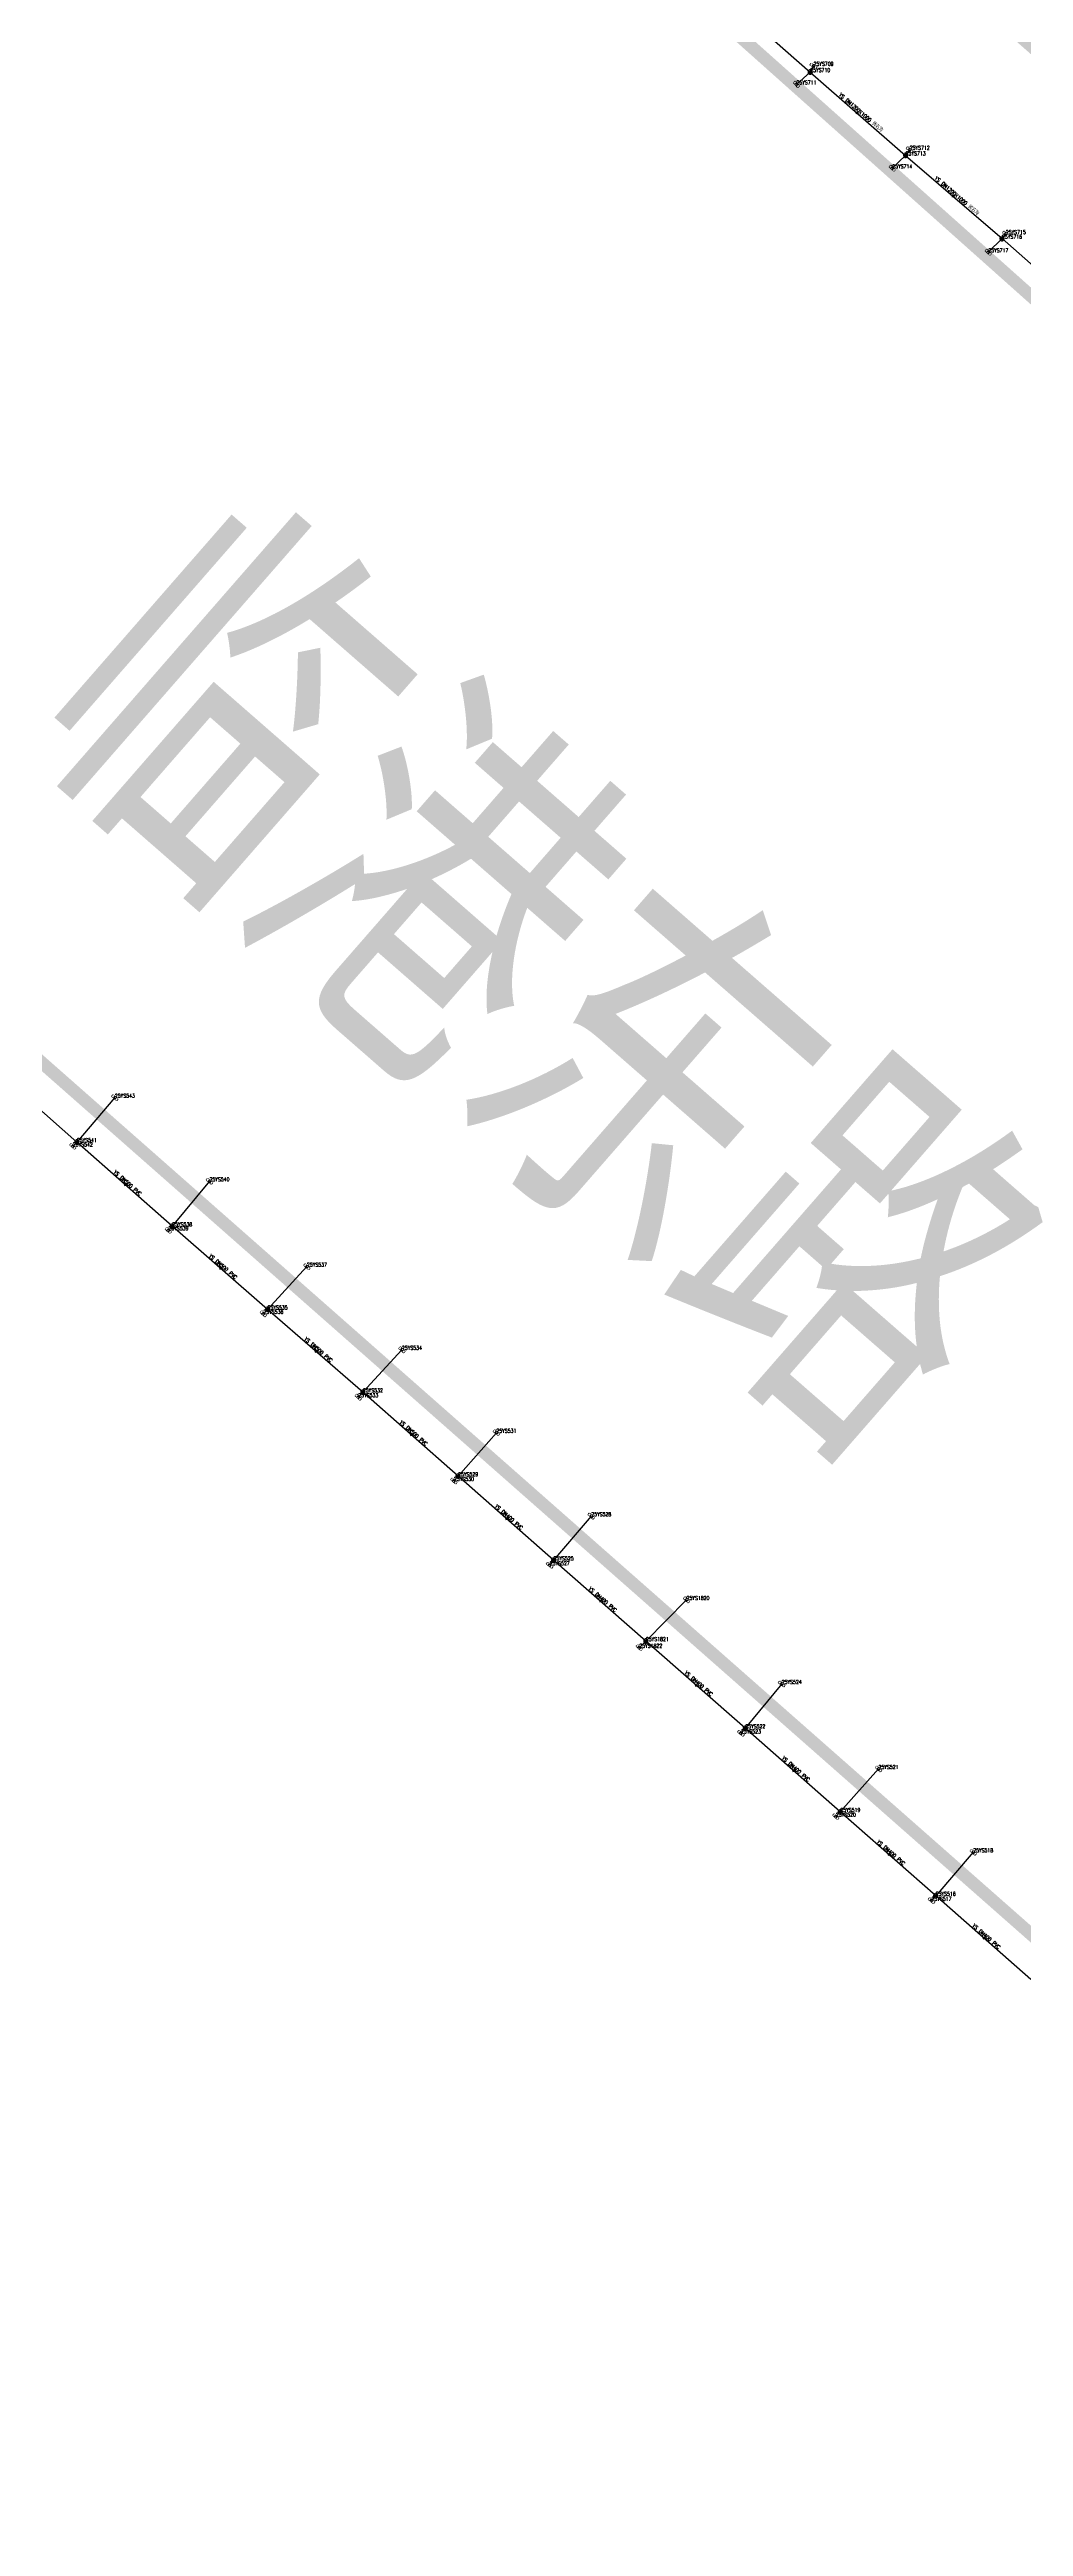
# Model space of a CAD drawing. Extents: x 78813 to 99477, y 2421021 to 2448125.
# Drawn here: x 87895 to 88125, y 2428099 to 2428685 of the extents above; entities that cross this region are included whole.
import ezdxf
from ezdxf.enums import TextEntityAlignment as Align

# ---------------------------------------------------------------- set-up
doc = ezdxf.new("R2010")
doc.units = 0
doc.set_wipeout_variables(frame=1)
doc.layers.get('0').update_dxf_attribs({"linetype": 'CONTINUOUS'})
doc.layers.add('DX_YS', color=42, linetype='CONTINUOUS')
doc.layers.add('道路', color=5, linetype='CONTINUOUS')
doc.layers.add('YSLINE', color=7, linetype='CONTINUOUS', true_color=0xcc9900)
doc.layers.add('道路名称', color=7, linetype='CONTINUOUS', lineweight=0)
doc.styles.add('CcNameZT', font='txt.SHX', dxfattribs={"width": 0.8, "bigfont": 'HZTXT.SHX'})
doc.styles.add('PointNameZT', font='txt.SHX', dxfattribs={"width": 0.8, "bigfont": 'HZTXT.SHX'})
doc.styles.add('宋体0.7', font='', dxfattribs={"width": 0.7})
doc.styles.get('宋体0.7').set_extended_font_data('SimSun')

# ---------------------------------------------------------------- blocks, each defined once
blk = doc.blocks.new('GC546')
at = {"color": 0}
for p in [(0.866, 0.5), (0.866, -0.5)]:
    blk.add_line(p, (0, 0), dxfattribs=at)
blk = doc.blocks.new('PS雨水井')
blk.add_lwpolyline([(1, 0), (1, 0.1), (1, 0.1), (1, 0.2), (1, 0.3), (0.9, 0.3), (0.9, 0.4), (0.9, 0.5), (0.8, 0.5), (0.8, 0.6), (0.8, 0.6), (0.7, 0.7), (0.7, 0.7), (0.6, 0.8), (0.6, 0.8), (0.5, 0.9), (0.4, 0.9), (0.4, 0.9), (0.3, 1), (0.2, 1), (0.2, 1), (0.1, 1), (0, 1), (0, 1), (-0.1, 1), (-0.2, 1), (-0.2, 1), (-0.3, 1), (-0.4, 0.9), (-0.4, 0.9), (-0.5, 0.9), (-0.6, 0.8), (-0.6, 0.8), (-0.7, 0.7), (-0.7, 0.7), (-0.8, 0.6), (-0.8, 0.6), (-0.8, 0.5), (-0.9, 0.5), (-0.9, 0.4), (-0.9, 0.3), (-1, 0.3), (-1, 0.2), (-1, 0.1), (-1, 0.1), (-1, 0), (-1, -0.1), (-1, -0.1), (-1, -0.2), (-1, -0.3), (-0.9, -0.3), (-0.9, -0.4), (-0.9, -0.5), (-0.8, -0.5), (-0.8, -0.6), (-0.8, -0.6), (-0.7, -0.7), (-0.7, -0.7), (-0.6, -0.8), (-0.6, -0.8), (-0.5, -0.9), (-0.4, -0.9), (-0.4, -0.9), (-0.3, -1), (-0.2, -1), (-0.2, -1), (-0.1, -1), (0, -1), (0, -1), (0.1, -1), (0.2, -1), (0.2, -1), (0.3, -1), (0.4, -0.9), (0.4, -0.9), (0.5, -0.9), (0.6, -0.8), (0.6, -0.8), (0.7, -0.7), (0.7, -0.7), (0.8, -0.6), (0.8, -0.6), (0.8, -0.5), (0.9, -0.5), (0.9, -0.4), (0.9, -0.3), (1, -0.3), (1, -0.2), (1, -0.1), (1, 0)], close=True)
blk.add_wipeout([(1, 0), (1, 0.1), (1, 0.1), (1, 0.2), (1, 0.3), (0.9, 0.3), (0.9, 0.4), (0.9, 0.5), (0.8, 0.5), (0.8, 0.6), (0.8, 0.6), (0.7, 0.7), (0.7, 0.7), (0.6, 0.8), (0.6, 0.8), (0.5, 0.9), (0.4, 0.9), (0.4, 0.9), (0.3, 1), (0.2, 1), (0.2, 1), (0.1, 1), (0, 1), (0, 1), (-0.1, 1), (-0.2, 1), (-0.2, 1), (-0.3, 1), (-0.4, 0.9), (-0.4, 0.9), (-0.5, 0.9), (-0.6, 0.8), (-0.6, 0.8), (-0.7, 0.7), (-0.7, 0.7), (-0.8, 0.6), (-0.8, 0.6), (-0.8, 0.5), (-0.9, 0.5), (-0.9, 0.4), (-0.9, 0.3), (-1, 0.3), (-1, 0.2), (-1, 0.1), (-1, 0.1), (-1, 0), (-1, -0.1), (-1, -0.1), (-1, -0.2), (-1, -0.3), (-0.9, -0.3), (-0.9, -0.4), (-0.9, -0.5), (-0.8, -0.5), (-0.8, -0.6), (-0.8, -0.6), (-0.7, -0.7), (-0.7, -0.7), (-0.6, -0.8), (-0.6, -0.8), (-0.5, -0.9), (-0.4, -0.9), (-0.4, -0.9), (-0.3, -1), (-0.2, -1), (-0.2, -1), (-0.1, -1), (0, -1), (0, -1), (0.1, -1), (0.2, -1), (0.2, -1), (0.3, -1), (0.4, -0.9), (0.4, -0.9), (0.5, -0.9), (0.6, -0.8), (0.6, -0.8), (0.7, -0.7), (0.7, -0.7), (0.8, -0.6), (0.8, -0.6), (0.8, -0.5), (0.9, -0.5), (0.9, -0.4), (0.9, -0.3), (1, -0.3), (1, -0.2), (1, -0.1)])
for p, q in [((-1, 0), (0, 0)), ((-0.9, 0.5), (0, 0.5)), ((0, 1), (0, 0)), ((0, 0.5), (0.9, 0.5)), ((0, 0), (0, -1)), ((0, 0), (1, 0)), ((-0.9, -0.5), (0, -0.5)), ((0, -0.5), (0.9, -0.5))]:
    blk.add_line(p, q)
blk = doc.blocks.new('PS雨篦')
blk.add_lwpolyline([(-1.5, 0.5), (0, 0.5), (1.5, 0.5), (1.5, -0.5), (0, -0.5), (-1.5, -0.5)], close=True)
blk.add_wipeout([(-1.5, 0.5), (0, 0.5), (1.5, 0.5), (1.5, -0.5), (0, -0.5), (-1.5, -0.5)])
for p, q in [((-0.5, -0.5), (-0.5, 0.5)), ((0.5, -0.5), (0.5, 0.5))]:
    blk.add_line(p, q)

msp = doc.modelspace()

# ---------------------------------------------------------------- block references
at = {"layer": 'DX_YS', "yscale": 0.5, "zscale": 0.5}
for p, xscale, rotation in [((88085.72, 2428669.53, 1.19), 0.4999999999664021, 138.8711547037943), ((88108.39, 2428649.85, 0.96), 0.5000000001250461, 139.204488698442), ((87912.37, 2428416.59, 1.51), 0.5000000000659256, 318.5411254858351), ((87934.92, 2428396.82, 1.63), 0.5000000001063911, 318.9758927696539), ((87957.46, 2428377.2, 1.77), 0.5000000001473344, 318.9536859862421), ((87979.96, 2428357.5, 1.96), 0.5000000000588791, 318.6501573657547), ((88002.51, 2428337.66, 2.11), 0.4999999998886848, 318.6511356488114), ((88024.7, 2428318.18, 2.2), 0.5000000000800997, 318.7882247847949), ((88047.35, 2428298.33, 2.38), 0.4999999999035902, 318.7728662813706), ((88070.34, 2428278.15, 2.51), 0.5000000000742809, 318.6456684988673), ((88092.84, 2428258.36, 2.56), 0.5000000000815203, 318.687777898357), ((88115.36, 2428238.56, 2.56), 0.5000000000572331, 318.6973481750684)]:
    msp.add_blockref('GC546', p, dxfattribs=dict(at, xscale=xscale, rotation=rotation))

# ---------------------------------------------------------------- texts
at = {"layer": 'DX_YS', "style": 'PointNameZT', "width": 0.8}
for s, p in [('25YS709', (88075.24, 2428680.85, 2.43)), ('25YS711', (88071.2, 2428676.46, 2.84)), ('25YS710', (88074.45, 2428679.38, 1.28)), ('25YS714', (88093.84, 2428656.63, 2.68)), ('25YS713', (88097, 2428659.69, 1.11)), ('25YS712', (88097.97, 2428661.02, 2.55)), ('25YS716', (88119.79, 2428640.02, 0.82)), ('25YS715', (88120.68, 2428641.08, 2.37)), ('25YS717', (88116.55, 2428636.79, 2.62)), ('25YS543', (87910.09, 2428437.04, 2.57)), ('25YS542', (87900.14, 2428425.52, 2.33)), ('25YS541', (87901.1, 2428426.55, 1.42)), ('25YS540', (87932.46, 2428417.29, 2.61)), ('25YS539', (87922.74, 2428405.69, 2.27)), ('25YS538', (87923.64, 2428406.64, 1.58)), ('25YS537', (87955.49, 2428397.11, 2.69)), ('25YS536', (87945.19, 2428385.97, 2.35)), ('25YS535', (87946.2, 2428387, 1.62)), ('25YS534', (87977.95, 2428377.46, 2.73)), ('25YS533', (87967.62, 2428366.26, 2.73)), ('25YS532', (87968.71, 2428367.41, 1.82)), ('25YS531', (88000.27, 2428357.86, 2.8)), ('25YS530', (87990.23, 2428346.47, 2.77)), ('25YS529', (87991.22, 2428347.59, 2.05)), ('25YS528', (88022.69, 2428338.14, 2.89)), ('25YS527', (88012.87, 2428326.54, 2.91)), ('25YS525', (88013.79, 2428327.73, 2.16)), ('25YS1820', (88045.22, 2428318.35, 2.98)), ('25YS1822', (88034.06, 2428307.07, 2.99)), ('25YS1821', (88035.6, 2428308.63, 2.25)), ('25YS524', (88067.71, 2428298.51, 3)), ('25YS522', (88059.11, 2428288.03, 2.46)), ('25YS523', (88058.08, 2428286.81, 3)), ('25YS521', (88090.59, 2428278.42, 2.93)), ('25YS520', (88080.52, 2428267.15, 2.88)), ('25YS519', (88081.57, 2428268.26, 2.56)), ('25YS518', (88112.97, 2428258.74, 2.99)), ('25YS517', (88103.12, 2428247.29, 2.99)), ('25YS516', (88104.11, 2428248.45, 2.55))]:
    msp.add_text(s, height=0.9, dxfattribs=at).set_placement(p)
at = {"layer": 'DX_YS', "style": 'CcNameZT', "width": 0.8}
for s, rotation, p in [(' YS DN1200X1000 砖石沟', 318.87115, (88085.89, 2428669.72, 1.28)), (' YS DN1200X1000 砖石沟', 319.20448, (88108.56, 2428650.04, 1.11)), (' YS DN500 PVC', 318.54113, (87912.53, 2428416.78, 1.58)), (' YS DN500 PVC', 318.97589, (87935.08, 2428397.01, 1.62)), (' YS DN500 PVC', 318.95369, (87957.62, 2428377.39, 1.82)), (' YS DN500 PVC', 318.65016, (87980.13, 2428357.69, 2.05)), (' YS DN400 PVC', 318.65114, (88002.67, 2428337.85, 2.16)), (' YS DN400 PVC', 318.78822, (88024.86, 2428318.37, 2.25)), (' YS DN400 PVC', 318.77287, (88047.52, 2428298.52, 2.46)), (' YS DN400 PVC', 318.64567, (88070.51, 2428278.33, 2.56)), (' YS DN400 PVC', 318.68778, (88093, 2428258.54, 2.55)), (' YS DN400 PVC', 318.69735, (88115.53, 2428238.75, 2.63))]:
    msp.add_text(s, height=0.9, rotation=rotation, dxfattribs=at).set_placement(p, align=Align.CENTER)

# ---------------------------------------------------------------- next in the draw order: block references
at = {"layer": 'DX_YS', "xscale": 0.5, "yscale": 0.5, "zscale": 0.5}
for p in [(88074.45, 2428679.38, 1.28), (88097, 2428659.69, 1.11), (88119.79, 2428640.02, 0.82), (87901.1, 2428426.55, 1.42), (87923.64, 2428406.64, 1.58), (87946.2, 2428387, 1.62), (87968.71, 2428367.41, 1.82), (87991.22, 2428347.59, 2.05), (88035.6, 2428308.63, 2.25), (88059.11, 2428288.03, 2.46), (88081.57, 2428268.26, 2.56), (88104.11, 2428248.45, 2.55)]:
    msp.add_blockref('PS雨水井', p, dxfattribs=at)
at = {"layer": 'DX_YS', "yscale": 0.5, "zscale": 0.5}
for p, xscale, rotation in [((87910.09, 2428437.04, 2.57), 0.4999999999972436, 139.4252367988271), ((87932.46, 2428417.29, 2.61), 0.500000000138275, 140.3487188071166), ((87955.49, 2428397.11, 2.69), 0.4999999999060802, 137.4067141123832), ((87977.95, 2428377.46, 2.73), 0.4999999998400506, 137.3892792433784), ((88000.27, 2428357.86, 2.8), 0.4999999999184851, 138.6080962251208), ((88022.69, 2428338.14, 2.89), 0.5000000001251579, 139.4726903875339), ((88012.87, 2428326.54, 2.91), 0.4999999999582765, 322.2687485329404), ((88045.22, 2428318.35, 2.98), 0.4999999999085101, 135.2518284348015), ((88067.71, 2428298.51, 3), 0.5000000000217537, 140.5964239144988), ((88090.59, 2428278.42, 2.93), 0.5000000001005864, 138.428807557809), ((88112.97, 2428258.74, 2.99), 0.5000000000422027, 139.2527052526988)]:
    msp.add_blockref('PS雨篦', p, dxfattribs=dict(at, xscale=xscale, rotation=rotation))

# ---------------------------------------------------------------- next in the draw order: block references
for p, xscale, rotation in [((88075.24, 2428680.85, 2.43), 0.5000000000850983, 151.6829544431118), ((88071.2, 2428676.46, 2.84), 0.500000000003181, 312.0125577077278), ((88093.84, 2428656.63, 2.68), 0.5000000000047027, 314.0414727860578), ((88097.97, 2428661.02, 2.55), 0.4999999999859782, 143.8882516237574), ((88116.55, 2428636.79, 2.62), 0.4999999998524743, 314.8669399238523), ((87900.14, 2428425.52, 2.33), 0.5000000001305215, 317.0166238604658), ((87922.74, 2428405.69, 2.27), 0.499999999983928, 316.6472271413051), ((87945.19, 2428385.97, 2.35), 0.500000000135746, 315.6707491987042), ((87967.62, 2428366.26, 2.73), 0.4999999998780438, 316.2559478936656), ((87990.23, 2428346.47, 2.77), 0.4999999998751481, 318.7384440319985), ((88034.06, 2428307.07, 2.99), 0.4999999999221291, 315.4068708811849), ((88058.08, 2428286.81, 3), 0.4999999999114974, 319.9873532734649), ((88080.52, 2428267.15, 2.88), 0.5000000001261725, 316.61391135973), ((88103.12, 2428247.29, 2.99), 0.5000000000345648, 319.6068004782593)]:
    msp.add_blockref('PS雨篦', p, dxfattribs=dict(at, xscale=xscale, rotation=rotation))
at = {"layer": 'DX_YS', "xscale": 0.5, "yscale": 0.5, "zscale": 0.5}
msp.add_blockref('PS雨水井', (88013.79, 2428327.73, 2.16), dxfattribs=at)

# ---------------------------------------------------------------- next in the draw order: linework, layer by layer
at = {"layer": 'YSLINE'}
for p, q in [((88051.96, 2428699.13, 1.32), (88074.45, 2428679.38, 1.28)), ((88075.24, 2428680.85, 2.43), (88074.45, 2428679.38, 2.26)), ((88071.2, 2428676.46, 2.84), (88074.45, 2428679.38, 2.2)), ((88074.45, 2428679.38, 1.28), (88097, 2428659.69, 1.11)), ((88093.84, 2428656.63, 2.68), (88097, 2428659.69, 2.29)), ((88097.97, 2428661.02, 2.55), (88097, 2428659.69, 2.29)), ((87901.1, 2428426.55, 1.42), (87878.57, 2428446.43, 1.45)), ((87910.09, 2428437.04, 2.57), (87901.1, 2428426.55, 2.17)), ((87900.14, 2428425.52, 2.33), (87901.1, 2428426.55, 2.3)), ((87923.64, 2428406.64, 1.58), (87901.1, 2428426.55, 1.43)), ((87932.46, 2428417.29, 2.61), (87923.64, 2428406.64, 2.25)), ((87922.74, 2428405.69, 2.27), (87923.64, 2428406.64, 2.24)), ((87946.2, 2428387, 1.62), (87923.64, 2428406.64, 1.65)), ((87955.49, 2428397.11, 2.69), (87946.2, 2428387, 2.35)), ((87945.19, 2428385.97, 2.35), (87946.2, 2428387, 2.31)), ((87968.71, 2428367.41, 1.82), (87946.2, 2428387, 1.72)), ((87977.95, 2428377.46, 2.73), (87968.71, 2428367.41, 2.64)), ((87967.62, 2428366.26, 2.73), (87968.71, 2428367.41, 2.7)), ((87991.22, 2428347.59, 2.05), (87968.71, 2428367.41, 1.88)), ((88000.27, 2428357.86, 2.8), (87991.22, 2428347.59, 2.66)), ((87990.23, 2428346.47, 2.77), (87991.22, 2428347.59, 2.72)), ((88013.79, 2428327.73, 2.16), (87991.22, 2428347.59, 2.07)), ((88022.69, 2428338.14, 2.89), (88013.79, 2428327.73, 2.84)), ((88012.87, 2428326.54, 2.91), (88013.79, 2428327.73, 2.84)), ((88035.6, 2428308.63, 2.25), (88013.79, 2428327.73, 2.16)), ((88045.22, 2428318.35, 2.98), (88035.6, 2428308.63, 2.93)), ((88034.06, 2428307.07, 2.99), (88035.6, 2428308.63, 2.96)), ((88059.11, 2428288.03, 2.46), (88035.6, 2428308.63, 2.3)), ((88067.71, 2428298.51, 3), (88059.11, 2428288.03, 2.86)), ((88058.08, 2428286.81, 3), (88059.11, 2428288.03, 2.86)), ((88081.57, 2428268.26, 2.56), (88059.11, 2428288.03, 2.46)), ((88090.59, 2428278.42, 2.93), (88081.57, 2428268.26, 2.69)), ((88080.52, 2428267.15, 2.88), (88081.57, 2428268.26, 2.67)), ((88104.11, 2428248.45, 2.55), (88081.57, 2428268.26, 2.57)), ((88112.97, 2428258.74, 2.99), (88104.11, 2428248.45, 2.76)), ((88103.12, 2428247.29, 2.99), (88104.11, 2428248.45, 2.76)), ((88126.62, 2428228.67, 2.63), (88104.11, 2428248.45, 2.49))]:
    msp.add_line(p, q, dxfattribs=at)
at = {"layer": '道路', "const_width": 3, "flags": 128}
msp.add_lwpolyline([(87645.39, 2428483.3), (87645.39, 2428483.3), (87731.62, 2428587.3), (88176.29, 2428195.63), (88330.82, 2428100.93)], dxfattribs=at)

# ---------------------------------------------------------------- next in the draw order: block references
at = {"layer": 'DX_YS', "xscale": 0.5000000000569128, "yscale": 0.5, "zscale": 0.5, "rotation": 139.8607942447303}
msp.add_blockref('PS雨篦', (88120.68, 2428641.08, 2.37), dxfattribs=at)

# ---------------------------------------------------------------- next in the draw order: texts
at = {"layer": '道路名称', "linetype": 'Continuous', "style": '宋体0.7', "width": 0.7}
msp.add_text('临港东路', height=70, rotation=318.88452, dxfattribs=at).set_placement((88013.05, 2428466.52), align=Align.MIDDLE)

# ---------------------------------------------------------------- next in the draw order: linework, layer by layer
at = {"layer": 'YSLINE'}
for p, q in [((88097, 2428659.69, 1.11), (88119.79, 2428640.02, 0.82)), ((88116.55, 2428636.79, 2.62), (88119.79, 2428640.02, 2.23)), ((88120.68, 2428641.08, 2.37), (88119.79, 2428640.02, 2.23)), ((88119.79, 2428640.02, 0.82), (88142.09, 2428620.41, 0.73))]:
    msp.add_line(p, q, dxfattribs=at)
at = {"layer": '道路', "const_width": 3, "flags": 128}
for points in [[(83418.46, 2432865.07), (84960.96, 2431447.82), (86043.08, 2430511), (88488.76, 2428368.31)], [(88464.83, 2428324.89), (88464.83, 2428324.89), (88464.83, 2428324.89), (87801.99, 2428915.9), (87628.81, 2429072.45), (87387.56, 2429283.29)]]:
    msp.add_lwpolyline(points, dxfattribs=at)

doc.saveas('drawing.dxf')
